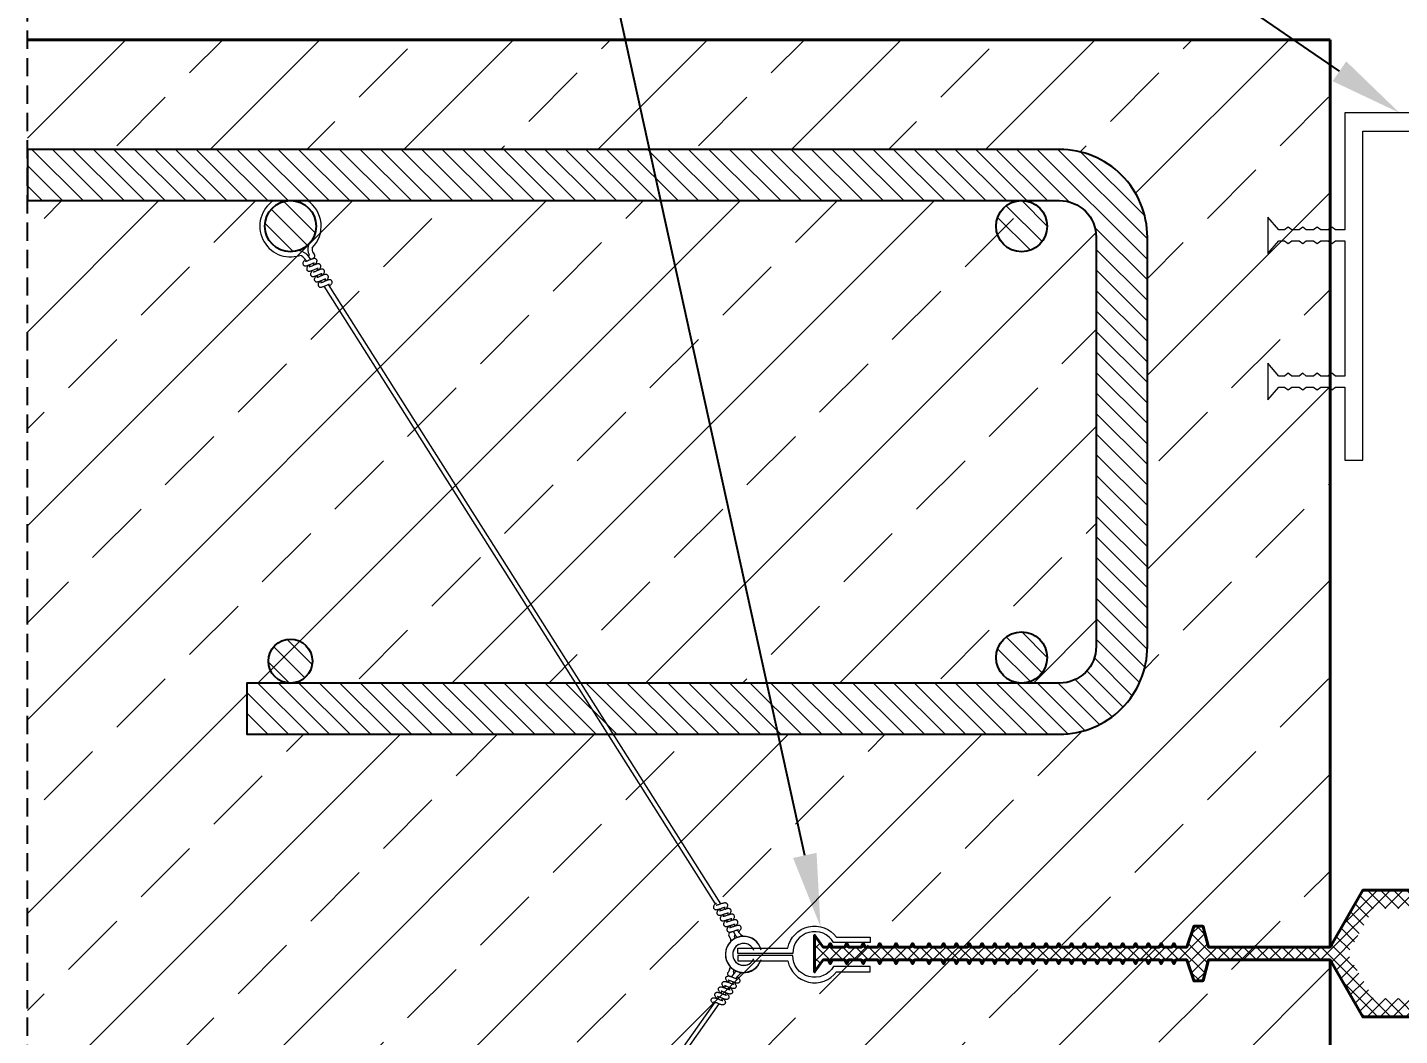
# Model space of a CAD drawing. Header units: millimetres. Extents: x 647 to 146539, y -131215 to 59.
# Drawn here: x 109889 to 110264.3, y -11860.2 to -11584.4 of the extents above; entities that cross this region are included whole.
import ezdxf
from ezdxf import colors
from ezdxf.entities.mleader import LeaderData, LeaderLine
from ezdxf.math import Vec2, Vec3

# ---------------------------------------------------------------- set-up
doc = ezdxf.new("R2010")
doc.units = ezdxf.units.MM
doc.linetypes.add('DASHED', pattern=[0.75, 0.5, -0.25])
for name, color, linetype, lineweight in [('G-Cienka', 4, 'Continuous', 9), ('G-Elementy konstrukcyjne', 1, 'Continuous', 40), ('G-Kreskowanie', 9, 'Continuous', 5), ('G-Obrys', 3, 'Continuous', 20), ('G-Przerywana', 8, 'DASHED', 15)]:
    doc.layers.add(name, color=color, linetype=linetype, lineweight=lineweight)
doc.layers.add('G-Prety', color=1, linetype='Continuous')
doc.styles.add('Arial-GG', font='arial.ttf')
pattern_1 = [(135, (106872.7605, -12519.3586), (-2.80633, -2.80633), [])]

msp = doc.modelspace()

# ---------------------------------------------------------------- hatches: boundary and pattern name
at = {"layer": 'G-Kreskowanie'}
h = msp.add_hatch(dxfattribs=at)
h.set_pattern_fill('ANSI33', color=256, scale=150)
h.set_pattern_definition([(45, (-1498073.902, 725435.995), (-26.5165043, 26.5165043), []), (45, (-1498047.386, 725435.995), (-26.5165043, 26.5165043), [18.75, -9.375])])
h.paths.add_polyline_path([(109889, -12037.76), (109889, -12087.76), (110245.35, -12087.76), (110245.35, -11587.76), (109889, -11587.76), (109889, -11617.76), (109889, -11631.76), (110171.35, -11631.76, -0.414214), (110181.35, -11641.76), (110181.35, -11753.76, -0.414214), (110171.35, -11763.76), (109949, -11763.76), (109949, -11777.76), (110171.35, -11777.76, 0.414214), (110195.35, -11753.76), (110195.35, -11641.76, 0.414214), (110171.35, -11617.76), (109889, -11617.76), (109889, -11631.76), (109889, -12023.76), (109889, -12037.76), (110171.35, -12037.76, 0.414214), (110195.35, -12013.76), (110195.35, -11919.76, 0.414214), (110171.35, -11895.76), (109949, -11895.76), (109949, -11909.76), (110171.35, -11909.76, -0.414214), (110181.35, -11919.76), (110181.35, -12013.76, -0.414214), (110171.35, -12023.76), (109889, -12023.76)])
h = msp.add_hatch(dxfattribs=at)
h.set_pattern_fill('ANSI31', color=256, scale=1.25, angle=90)
h.set_pattern_definition([(135, (106610.3, -11054.3732), (-2.80633, -2.80633), [])])
h.paths.add_polyline_path([(109889, -11617.76), (109889, -11631.76), (110171.35, -11631.76, -0.414214), (110181.35, -11641.76), (110181.35, -11753.76, -0.414214), (110171.35, -11763.76), (109949, -11763.76), (109949, -11777.76), (110171.35, -11777.76, 0.414214), (110195.35, -11753.76), (110195.35, -11641.76, 0.414214), (110171.35, -11617.76)])
h = msp.add_hatch(dxfattribs=at)
h.set_pattern_fill('ANSI31', color=256, scale=1.25, angle=90)
h.set_pattern_definition(pattern_1)
h.paths.add_polyline_path([(109953.95, -11638.76, -1), (109967.95, -11638.76, -1)], flags=17)
h = msp.add_hatch(dxfattribs=at)
h.set_pattern_fill('ANSI31', color=256, scale=1.25, angle=90)
h.set_pattern_definition(pattern_1)
h.paths.add_polyline_path([(110167.95, -11638.76, 1), (110153.95, -11638.76, 1)], flags=17)
h = msp.add_hatch(dxfattribs=at)
h.set_pattern_fill('ANSI31', color=256, scale=1.25, angle=90)
h.set_pattern_definition([(135, (106872.7605, -12638.3586), (-2.80633, -2.80633), [])])
h.paths.add_polyline_path([(109966.95, -11757.76, 1), (109954.95, -11757.76, 1)], flags=17)
h = msp.add_hatch(dxfattribs=at)
h.set_pattern_fill('ANSI31', color=256, scale=1.25, angle=90)
h.set_pattern_definition([(135, (106872.7605, -12637.3586), (-2.80633, -2.80633), [])])
h.paths.add_polyline_path([(110167.95, -11756.76, 1), (110153.95, -11756.76, 1)], flags=17)
h = msp.add_hatch(dxfattribs=at)
h.set_pattern_fill('NET', color=256, scale=20, angle=45)
h.set_pattern_definition([(45, (-1488589.2765, 726645.1804), (-1.767766953, 1.767766953), []), (135, (-1488589.2765, 726645.1804), (-1.767766953, -1.767766953), [])])
h.paths.add_polyline_path([(110104.34, -11842.76), (110104.34, -11837.76), (110104.34, -11832.76), (110106.64, -11836.01), (110108.12, -11836.01), (110108.62, -11835.01), (110109.12, -11836.01), (110112.62, -11836.01), (110113.12, -11835.01), (110113.62, -11836.01), (110117.13, -11836.01), (110117.63, -11835.01), (110118.13, -11836.01), (110121.63, -11836.01), (110122.13, -11835.01), (110122.63, -11836.01), (110126.13, -11836.01), (110126.63, -11835.01), (110127.13, -11836.01), (110130.63, -11836.01), (110131.13, -11835.01), (110131.63, -11836.01), (110135.13, -11836.01), (110135.63, -11835.01), (110136.13, -11836.01), (110139.13, -11836.01), (110139.63, -11835.01), (110140.13, -11836.01), (110142.63, -11836.01), (110143.13, -11835.01), (110143.63, -11836.01), (110146.13, -11836.01), (110146.63, -11835.01), (110147.13, -11836.01), (110149.63, -11836.01), (110150.13, -11835.01), (110150.63, -11836.01), (110153.13, -11836.01), (110153.63, -11835.01), (110154.13, -11836.01), (110156.63, -11836.01), (110157.13, -11835.01), (110157.63, -11836.01), (110160.13, -11836.01), (110160.63, -11835.01), (110161.13, -11836.01), (110163.63, -11836.01), (110164.13, -11835.01), (110164.63, -11836.01), (110167.13, -11836.01), (110167.63, -11835.01), (110168.13, -11836.01), (110170.63, -11836.01), (110171.13, -11835.01), (110171.63, -11836.01), (110174.13, -11836.01), (110174.63, -11835.01), (110175.13, -11836.01), (110177.63, -11836.01), (110178.13, -11835.01), (110178.63, -11836.01), (110181.13, -11836.01), (110181.63, -11835.01), (110182.13, -11836.01), (110184.63, -11836.01), (110185.13, -11835.01), (110185.63, -11836.01), (110188.13, -11836.01), (110188.63, -11835.01), (110189.13, -11836.01), (110191.63, -11836.01), (110192.13, -11835.01), (110192.63, -11836.01), (110195.13, -11836.01), (110195.63, -11835.01), (110196.13, -11836.01), (110198.63, -11836.01), (110199.13, -11835.01), (110199.63, -11836.01), (110202.13, -11836.01), (110202.63, -11835.01), (110203.13, -11836.01), (110206.15, -11836.01), (110208.05, -11830.39, -0.304272), (110208.24, -11830.26), (110210.43, -11830.26, -0.34303), (110210.62, -11830.41), (110212.09, -11836.01), (110245.35, -11836.01), (110254.34, -11820.44), (110274.34, -11820.44), (110283.33, -11836.01), (110316.59, -11836.01), (110318.05, -11830.41, -0.34303), (110318.25, -11830.26), (110320.44, -11830.26, -0.304272), (110320.62, -11830.39), (110322.53, -11836.01), (110325.55, -11836.01), (110326.05, -11835.01), (110326.55, -11836.01), (110329.05, -11836.01), (110329.55, -11835.01), (110330.05, -11836.01), (110332.55, -11836.01), (110333.05, -11835.01), (110333.55, -11836.01), (110336.05, -11836.01), (110336.55, -11835.01), (110337.05, -11836.01), (110339.55, -11836.01), (110340.05, -11835.01), (110340.55, -11836.01), (110343.05, -11836.01), (110343.55, -11835.01), (110344.05, -11836.01), (110346.55, -11836.01), (110347.05, -11835.01), (110347.55, -11836.01), (110350.05, -11836.01), (110350.55, -11835.01), (110351.05, -11836.01), (110353.55, -11836.01), (110354.05, -11835.01), (110354.55, -11836.01), (110357.05, -11836.01), (110357.55, -11835.01), (110358.05, -11836.01), (110360.55, -11836.01), (110361.05, -11835.01), (110361.55, -11836.01), (110364.05, -11836.01), (110364.55, -11835.01), (110365.05, -11836.01), (110367.55, -11836.01), (110368.05, -11835.01), (110368.55, -11836.01), (110371.05, -11836.01), (110371.55, -11835.01), (110372.05, -11836.01), (110374.55, -11836.01), (110375.05, -11835.01), (110375.55, -11836.01), (110378.05, -11836.01), (110378.55, -11835.01), (110379.05, -11836.01), (110381.55, -11836.01), (110382.05, -11835.01), (110382.55, -11836.01), (110385.05, -11836.01), (110385.55, -11835.01), (110386.05, -11836.01), (110388.55, -11836.01), (110389.05, -11835.01), (110389.55, -11836.01), (110392.55, -11836.01), (110393.05, -11835.01), (110393.55, -11836.01), (110397.05, -11836.01), (110397.55, -11835.01), (110398.05, -11836.01), (110401.55, -11836.01), (110402.05, -11835.01), (110402.55, -11836.01), (110406.05, -11836.01), (110406.55, -11835.01), (110407.05, -11836.01), (110410.55, -11836.01), (110411.05, -11835.01), (110411.55, -11836.01), (110415.05, -11836.01), (110415.55, -11835.01), (110416.05, -11836.01), (110419.55, -11836.01), (110420.05, -11835.01), (110420.55, -11836.01), (110422.05, -11836.01), (110424.34, -11832.76), (110424.34, -11837.76), (110424.34, -11842.76), (110422.05, -11839.51), (110420.55, -11839.51), (110420.05, -11840.52), (110419.55, -11839.51), (110416.05, -11839.51), (110415.55, -11840.52), (110415.05, -11839.51), (110411.55, -11839.51), (110411.05, -11840.52), (110410.55, -11839.51), (110407.05, -11839.51), (110406.55, -11840.52), (110406.05, -11839.51), (110402.55, -11839.51), (110402.05, -11840.52), (110401.55, -11839.51), (110398.05, -11839.51), (110397.55, -11840.52), (110397.05, -11839.51), (110393.55, -11839.51), (110393.05, -11840.52), (110392.55, -11839.51), (110389.55, -11839.51), (110389.05, -11840.52), (110388.55, -11839.51), (110386.05, -11839.51), (110385.55, -11840.52), (110385.05, -11839.51), (110382.55, -11839.51), (110382.05, -11840.52), (110381.55, -11839.51), (110379.05, -11839.51), (110378.55, -11840.52), (110378.05, -11839.51), (110375.55, -11839.51), (110375.05, -11840.52), (110374.55, -11839.51), (110372.05, -11839.51), (110371.55, -11840.52), (110371.05, -11839.51), (110368.55, -11839.51), (110368.05, -11840.52), (110367.55, -11839.51), (110365.05, -11839.51), (110364.55, -11840.52), (110364.05, -11839.51), (110361.55, -11839.51), (110361.05, -11840.52), (110360.55, -11839.51), (110358.05, -11839.51), (110357.55, -11840.52), (110357.05, -11839.51), (110354.55, -11839.51), (110354.05, -11840.52), (110353.55, -11839.51), (110351.05, -11839.51), (110350.55, -11840.52), (110350.05, -11839.51), (110347.55, -11839.51), (110347.05, -11840.52), (110346.55, -11839.51), (110344.05, -11839.51), (110343.55, -11840.52), (110343.05, -11839.51), (110340.55, -11839.51), (110340.05, -11840.52), (110339.55, -11839.51), (110337.05, -11839.51), (110336.55, -11840.52), (110336.05, -11839.51), (110333.55, -11839.51), (110333.05, -11840.52), (110332.55, -11839.51), (110330.05, -11839.51), (110329.55, -11840.52), (110329.05, -11839.51), (110326.55, -11839.51), (110326.05, -11840.52), (110325.55, -11839.51), (110322.53, -11839.51), (110320.62, -11845.14, -0.304272), (110320.44, -11845.26), (110318.25, -11845.26, -0.34303), (110318.05, -11845.11), (110316.59, -11839.51), (110283.33, -11839.51), (110274.34, -11855.08), (110254.34, -11855.08), (110245.35, -11839.51), (110212.09, -11839.51), (110210.62, -11845.11, -0.34303), (110210.43, -11845.26), (110208.24, -11845.26, -0.304272), (110208.05, -11845.14), (110206.15, -11839.51), (110203.13, -11839.51), (110202.63, -11840.52), (110202.13, -11839.51), (110199.63, -11839.51), (110199.13, -11840.52), (110198.63, -11839.51), (110196.13, -11839.51), (110195.63, -11840.52), (110195.13, -11839.51), (110192.63, -11839.51), (110192.13, -11840.52), (110191.63, -11839.51), (110189.13, -11839.51), (110188.63, -11840.52), (110188.13, -11839.51), (110185.63, -11839.51), (110185.13, -11840.52), (110184.63, -11839.51), (110182.13, -11839.51), (110181.63, -11840.52), (110181.13, -11839.51), (110178.63, -11839.51), (110178.13, -11840.52), (110177.63, -11839.51), (110175.13, -11839.51), (110174.63, -11840.52), (110174.13, -11839.51), (110171.63, -11839.51), (110171.13, -11840.52), (110170.63, -11839.51), (110168.13, -11839.51), (110167.63, -11840.52), (110167.13, -11839.51), (110164.63, -11839.51), (110164.13, -11840.52), (110163.63, -11839.51), (110161.13, -11839.51), (110160.63, -11840.52), (110160.13, -11839.51), (110157.63, -11839.51), (110157.13, -11840.52), (110156.63, -11839.51), (110154.13, -11839.51), (110153.63, -11840.52), (110153.13, -11839.51), (110150.63, -11839.51), (110150.13, -11840.52), (110149.63, -11839.51), (110147.13, -11839.51), (110146.63, -11840.52), (110146.13, -11839.51), (110143.63, -11839.51), (110143.13, -11840.52), (110142.63, -11839.51), (110140.13, -11839.51), (110139.63, -11840.52), (110139.13, -11839.51), (110136.13, -11839.51), (110135.63, -11840.52), (110135.13, -11839.51), (110131.63, -11839.51), (110131.13, -11840.52), (110130.63, -11839.51), (110127.13, -11839.51), (110126.63, -11840.52), (110126.13, -11839.51), (110122.63, -11839.51), (110122.13, -11840.52), (110121.63, -11839.51), (110118.13, -11839.51), (110117.63, -11840.52), (110117.13, -11839.51), (110113.62, -11839.51), (110113.12, -11840.52), (110112.62, -11839.51), (110109.12, -11839.51), (110108.62, -11840.52), (110108.12, -11839.51), (110106.64, -11839.51)])
h.paths.add_polyline_path([(110250.12, -11837.76), (110257.23, -11850.08), (110271.46, -11850.08), (110278.57, -11837.76), (110271.46, -11825.44), (110257.23, -11825.44), (110250.12, -11837.76)], flags=16)

# ---------------------------------------------------------------- linework, layer by layer
at = {"layer": 'G-Cienka'}
for p, q in [((109967.15, -11646.08), (109967.53, -11646.62)), ((109965.37, -11648.36), (109964.89, -11647.7)), ((109965.94, -11646.93), (109965.86, -11646.99)), ((109966.5, -11647.89), (109965.87, -11647)), ((109966.41, -11649.82), (109966.07, -11649.34)), ((109967.39, -11647.45), (109967.08, -11647.67)), ((109967.54, -11649.34), (109967.19, -11648.87)), ((109968.57, -11650.8), (109968.23, -11650.32)), ((109968.49, -11652.73), (109968.15, -11652.25)), ((109969.53, -11654.18), (109969.18, -11653.7)), ((109969.61, -11652.26), (109969.27, -11651.78)), ((109970.65, -11653.71), (109970.31, -11653.23)), ((110077.26, -11824.13), (109970.18, -11655.18)), ((110078.71, -11824.19), (109971.35, -11654.69)), ((110078.35, -11825.54), (110078.65, -11826.04)), ((110079.51, -11825.16), (110079.81, -11825.66)), ((110080.43, -11826.69), (110080.73, -11827.19)), ((110079.27, -11827.07), (110079.57, -11827.58)), ((110080.19, -11828.61), (110080.49, -11829.11)), ((110081.11, -11830.14), (110081.41, -11830.64)), ((110081.35, -11828.22), (110081.65, -11828.73)), ((110082.27, -11829.76), (110082.57, -11830.26)), ((110081.23, -11833.42), (110080.89, -11832.86)), ((110081.1, -11832.04), (110081.43, -11831.84)), ((110082.03, -11831.67), (110082.58, -11832.61)), ((110082.5, -11832.67), (110082.59, -11832.62)), ((110083.19, -11831.29), (110083.61, -11832)), ((110081, -11842.37), (110080.64, -11842.92)), ((110080.71, -11845.64), (110081.04, -11845.16)), ((110080.8, -11843.74), (110081.12, -11843.96)), ((110081.71, -11844.16), (110082.31, -11843.25)), ((110081.85, -11846.08), (110082.18, -11845.59)), ((110082.24, -11843.18), (110082.32, -11843.24)), ((110082.85, -11844.6), (110083.31, -11843.91)), ((110078.72, -11848.62), (110079.05, -11848.13)), ((110079.72, -11847.13), (110080.05, -11846.64)), ((110079.87, -11849.06), (110080.19, -11848.57)), ((110080.86, -11847.57), (110081.19, -11847.08)), ((110077.02, -11851.09), (109970.98, -12000.83)), ((110078.16, -11851.52), (109972.13, -12001.38)), ((110077.73, -11850.1), (110078.06, -11849.61)), ((110078.87, -11850.54), (110079.2, -11850.05))]:
    msp.add_line(p, q, dxfattribs=at)
for points in [[(110083.34, -11836.26), (110096.99, -11836.26, -0.646887), (110110.34, -11833.26), (110119.54, -11833.26), (110119.54, -11834.76), (110109.54, -11834.76, 0.767327), (110098.34, -11837.76), (110083.34, -11837.76)], [(110083.34, -11839.76), (110096.99, -11839.76, 0.646887), (110110.34, -11842.76), (110119.54, -11842.76), (110119.54, -11841.26), (110109.54, -11841.26, -0.767327), (110098.34, -11838.26), (110083.34, -11838.26)]]:
    msp.add_lwpolyline(points, format="xyb", close=True, dxfattribs=at)
for points in [[(110082.18, -11845.59), (110081.85, -11846.08)], [(110079.72, -11847.13), (110080.05, -11846.64)]]:
    msp.add_lwpolyline(points, dxfattribs=at)
at = {"layer": 'G-Cienka', "ltscale": 2}
for start, end in [(123.5573, 287.7651), (315.382, 56.4427)]:
    msp.add_arc((109960.95, -11638.76), 8.4, start, end, dxfattribs=at)
at = {"layer": 'G-Cienka'}
for centre, radius, start, end in [((109962.95, -11649.08), 3.58, 35.538, 81.2717), ((109962.95, -11649.08), 2.38, 35.538, 75.7054), ((109968.73, -11645.11), 3.05, 159.8288, 207.986), ((109965.77, -11646.69), 0.3, 305.538, 27.986), ((109968.73, -11645.11), 1.85, 166.6461, 211.5674), ((109967.04, -11646.96), 0.596, 305.538, 35.538), ((110084.91, -11838), 5, 33.1948, 188.4675), ((110084.91, -11838.08), 5, 14.5902, 176.0639), ((110081.41, -11832.55), 0.596, 120.9415, 210.9415), ((110077.47, -11834.83), 4.02, 5.5304, 20.5794), ((110082.66, -11832.93), 0.3, 120.9415, 203.3895), ((110079.58, -11834.26), 3.05, 11.3997, 23.3895), ((110088.24, -11828.41), 7.05, 216.588, 224.7149), ((110088.66, -11827.69), 6.63, 220.4341, 234.3548), ((110084.91, -11837.9), 5, 181.0907, 342.5643), ((110084.92, -11837.99), 5, 168.6871, 323.9598), ((110084.92, -11838), 3, 55.6958, 196.0004), ((110084.92, -11837.98), 3, 161.1542, 301.4587), ((110084.93, -11838), 3.01, 21.3549, 169.4332), ((110077.31, -11840.77), 4.02, 336.5752, 351.6242), ((110084.92, -11837.98), 3.01, 187.7213, 335.7997), ((110081.13, -11843.25), 0.596, 146.213, 236.213), ((110082.4, -11842.93), 0.3, 153.765, 236.213), ((110079.39, -11841.45), 3.05, 333.765, 345.7549), ((110087.75, -11847.72), 7.05, 132.4397, 140.5666), ((110088.14, -11848.46), 6.63, 122.7997, 136.7205)]:
    msp.add_arc(centre, radius, start, end, dxfattribs=at)
for points, knots in [([(109965.01, -11647.86), (109964.92, -11647.95), (109964.78, -11648.12), (109964.57, -11648.38), (109964.41, -11648.64), (109964.34, -11648.87), (109964.35, -11649.11), (109964.42, -11649.31), (109964.57, -11649.49), (109964.76, -11649.6), (109964.97, -11649.64), (109965.22, -11649.63), (109965.49, -11649.56), (109965.78, -11649.46), (109966.12, -11649.32), (109966.51, -11649.15), (109966.91, -11648.98), (109967.2, -11648.86), (109967.37, -11648.8), (109967.45, -11648.78), (109967.49, -11648.77), (109967.51, -11648.77), (109967.51, -11648.77), (109967.51, -11648.77)], [0, 0, 0, 0, 0.333479, 0.729338, 0.961746, 1.273881, 1.435197, 1.673428, 1.895321, 2.109532, 2.315092, 2.523999, 2.853801, 3.164162, 3.445765, 3.963245, 4.415291, 4.767483, 4.885682, 4.962568, 5.004855, 5.01975, 5.020297, 5.020297, 5.020297, 5.020297]), ([(109967.61, -11649.31), (109967.63, -11649.29), (109967.73, -11649.18), (109967.93, -11648.94), (109968.13, -11648.64), (109968.21, -11648.37), (109968.22, -11648.15), (109968.15, -11647.94), (109968.01, -11647.76), (109967.83, -11647.64), (109967.62, -11647.59), (109967.39, -11647.59), (109967.13, -11647.65), (109966.85, -11647.75), (109966.5, -11647.89), (109966.19, -11648.02), (109965.84, -11648.17), (109965.55, -11648.29), (109965.29, -11648.4), (109965.14, -11648.45), (109965.08, -11648.46), (109965.05, -11648.47), (109965.04, -11648.47), (109965.04, -11648.47)], [0, 0, 0, 0, 0.083441, 0.487082, 0.89834, 1.158881, 1.3212, 1.565464, 1.78944, 2.004253, 2.209449, 2.413298, 2.709151, 3.005378, 3.300305, 3.83027, 4.023716, 4.446296, 4.766354, 4.864085, 4.919882, 4.944398, 4.948001, 4.948001, 4.948001, 4.948001]), ([(109965.99, -11649.37), (109965.96, -11649.4), (109965.86, -11649.53), (109965.65, -11649.78), (109965.45, -11650.08), (109965.38, -11650.34), (109965.39, -11650.55), (109965.45, -11650.75), (109965.6, -11650.93), (109965.78, -11651.05), (109965.99, -11651.1), (109966.23, -11651.09), (109966.5, -11651.02), (109966.78, -11650.93), (109967.13, -11650.79), (109967.52, -11650.62), (109967.93, -11650.44), (109968.22, -11650.32), (109968.4, -11650.26), (109968.48, -11650.24), (109968.52, -11650.23), (109968.55, -11650.22), (109968.55, -11650.22), (109968.55, -11650.22)], [0, 0, 0, 0, 0.122735, 0.524819, 0.943427, 1.189412, 1.337039, 1.576824, 1.799424, 2.014208, 2.220439, 2.42738, 2.737017, 3.039771, 3.329328, 3.853685, 4.310999, 4.670327, 4.793109, 4.874891, 4.921533, 4.939604, 4.94091, 4.94091, 4.94091, 4.94091]), ([(109968.65, -11650.77), (109968.67, -11650.75), (109968.77, -11650.63), (109968.97, -11650.39), (109969.17, -11650.1), (109969.25, -11649.83), (109969.26, -11649.6), (109969.19, -11649.4), (109969.05, -11649.21), (109968.87, -11649.1), (109968.66, -11649.04), (109968.43, -11649.05), (109968.17, -11649.11), (109967.89, -11649.2), (109967.54, -11649.34), (109967.23, -11649.48), (109966.88, -11649.63), (109966.59, -11649.75), (109966.33, -11649.85), (109966.18, -11649.9), (109966.12, -11649.92), (109966.09, -11649.92), (109966.08, -11649.92), (109966.08, -11649.92)], [0, 0, 0, 0, 0.083442, 0.487083, 0.898341, 1.158882, 1.321201, 1.565464, 1.789441, 2.004254, 2.209449, 2.413298, 2.709152, 3.005378, 3.300306, 3.83027, 4.023716, 4.446296, 4.766354, 4.864085, 4.919882, 4.944398, 4.948001, 4.948001, 4.948001, 4.948001]), ([(109969.69, -11652.22), (109969.71, -11652.2), (109969.81, -11652.09), (109970, -11651.85), (109970.21, -11651.55), (109970.29, -11651.28), (109970.29, -11651.06), (109970.23, -11650.85), (109970.09, -11650.67), (109969.91, -11650.55), (109969.7, -11650.5), (109969.46, -11650.5), (109969.2, -11650.56), (109968.93, -11650.66), (109968.58, -11650.8), (109968.27, -11650.93), (109967.92, -11651.08), (109967.63, -11651.2), (109967.37, -11651.31), (109967.22, -11651.36), (109967.16, -11651.37), (109967.13, -11651.38), (109967.12, -11651.38), (109967.12, -11651.38)], [0, 0, 0, 0, 0.083358, 0.487003, 0.898243, 1.158814, 1.321169, 1.565439, 1.789416, 2.00423, 2.209427, 2.413273, 2.709102, 3.005316, 3.300256, 3.830231, 4.023716, 4.446297, 4.766355, 4.864086, 4.919882, 4.944398, 4.948001, 4.948001, 4.948001, 4.948001]), ([(109967.03, -11650.82), (109967.01, -11650.85), (109966.9, -11650.97), (109966.7, -11651.22), (109966.5, -11651.52), (109966.42, -11651.78), (109966.43, -11652), (109966.49, -11652.2), (109966.63, -11652.38), (109966.82, -11652.5), (109967.02, -11652.55), (109967.26, -11652.55), (109967.53, -11652.48), (109967.81, -11652.39), (109968.16, -11652.25), (109968.55, -11652.08), (109968.96, -11651.9), (109969.25, -11651.78), (109969.43, -11651.72), (109969.51, -11651.69), (109969.56, -11651.68), (109969.58, -11651.68), (109969.59, -11651.68), (109969.59, -11651.68)], [0, 0, 0, 0, 0.106212, 0.509117, 0.92336, 1.175911, 1.329525, 1.570459, 1.793311, 2.008306, 2.214792, 2.421121, 2.723981, 3.023666, 3.316416, 3.843421, 4.302527, 4.664234, 4.788551, 4.871989, 4.920128, 4.939309, 4.94095, 4.94095, 4.94095, 4.94095]), ([(109968.07, -11652.28), (109968.05, -11652.31), (109968.03, -11652.33), (109967.91, -11652.47), (109967.82, -11652.57), (109967.66, -11652.79), (109967.59, -11652.9), (109967.5, -11653.1), (109967.48, -11653.18), (109967.46, -11653.32), (109967.46, -11653.37), (109967.48, -11653.5), (109967.5, -11653.58), (109967.58, -11653.72), (109967.63, -11653.78), (109967.74, -11653.88), (109967.8, -11653.92), (109967.93, -11653.97), (109968, -11653.99), (109968.14, -11654), (109968.21, -11654), (109968.37, -11653.98), (109968.47, -11653.96), (109968.66, -11653.91), (109968.75, -11653.87), (109968.94, -11653.81), (109969.03, -11653.77), (109969.28, -11653.67), (109969.44, -11653.6), (109969.75, -11653.46), (109969.9, -11653.4), (109970.15, -11653.29), (109970.27, -11653.25), (109970.41, -11653.2), (109970.45, -11653.18), (109970.51, -11653.16), (109970.54, -11653.15), (109970.58, -11653.14), (109970.6, -11653.14), (109970.62, -11653.13), (109970.63, -11653.13), (109970.63, -11653.13), (109970.63, -11653.13), (109970.63, -11653.13)], [4.98345, 4.98345, 4.98345, 4.98345, 5.002893, 5.002893, 5.084761, 5.084761, 5.183441, 5.183441, 5.239204, 5.239204, 5.269541, 5.269541, 5.314627, 5.314627, 5.355668, 5.355668, 5.396196, 5.396196, 5.438035, 5.438035, 5.485061, 5.485061, 5.55767, 5.55767, 5.621992, 5.621992, 5.677485, 5.677485, 5.767755, 5.767755, 5.845802, 5.845802, 5.915781, 5.915781, 5.94576, 5.94576, 5.971226, 5.971226, 5.99253, 5.99253, 6.009626, 6.009626, 6.015983, 6.015983, 6.015983, 6.015983]), ([(109970.73, -11653.68), (109970.75, -11653.65), (109970.85, -11653.54), (109971.05, -11653.3), (109971.25, -11653), (109971.33, -11652.73), (109971.33, -11652.51), (109971.27, -11652.31), (109971.13, -11652.12), (109970.94, -11652.01), (109970.74, -11651.95), (109970.5, -11651.96), (109970.24, -11652.02), (109969.96, -11652.11), (109969.61, -11652.25), (109969.3, -11652.39), (109968.95, -11652.54), (109968.67, -11652.66), (109968.41, -11652.76), (109968.26, -11652.81), (109968.2, -11652.83), (109968.17, -11652.83), (109968.16, -11652.83), (109968.16, -11652.83)], [0, 0, 0, 0, 0.089365, 0.492687, 0.905224, 1.163639, 1.323496, 1.567303, 1.791198, 2.005941, 2.211055, 2.415058, 2.712727, 3.009873, 3.303862, 3.833066, 4.023714, 4.446215, 4.766299, 4.864048, 4.91986, 4.94439, 4.947998, 4.947998, 4.947998, 4.947998]), ([(109969.11, -11653.74), (109969.09, -11653.76), (109968.98, -11653.88), (109968.78, -11654.13), (109968.58, -11654.43), (109968.5, -11654.69), (109968.5, -11654.91), (109968.57, -11655.11), (109968.71, -11655.29), (109968.9, -11655.41), (109969.1, -11655.46), (109969.34, -11655.46), (109969.61, -11655.39), (109969.89, -11655.3), (109970.23, -11655.16), (109970.63, -11654.99), (109971.04, -11654.81), (109971.33, -11654.69), (109971.51, -11654.63), (109971.59, -11654.6), (109971.64, -11654.59), (109971.66, -11654.59), (109971.67, -11654.59), (109971.67, -11654.59)], [0, 0, 0, 0, 0.105716, 0.508645, 0.922767, 1.175512, 1.329315, 1.570284, 1.793142, 2.008144, 2.214637, 2.42095, 2.723629, 3.023228, 3.316068, 3.843146, 4.3023, 4.66407, 4.788428, 4.87191, 4.920089, 4.939301, 4.940951, 4.940951, 4.940951, 4.940951]), ([(109971.72, -11655.16), (109971.76, -11655.11), (109971.85, -11655.03), (109972.11, -11654.74), (109972.3, -11654.45), (109972.37, -11654.18), (109972.37, -11653.97), (109972.31, -11653.76), (109972.17, -11653.58), (109971.98, -11653.46), (109971.78, -11653.41), (109971.54, -11653.41), (109971.28, -11653.47), (109971, -11653.57), (109970.65, -11653.71), (109970.34, -11653.84), (109969.99, -11653.99), (109969.71, -11654.11), (109969.45, -11654.22), (109969.3, -11654.27), (109969.24, -11654.28), (109969.21, -11654.29), (109969.2, -11654.29), (109969.2, -11654.29)], [0, 0, 0, 0, 0.120191, 0.582962, 0.963852, 1.214839, 1.374696, 1.618503, 1.842398, 2.057141, 2.262255, 2.466259, 2.763927, 3.061073, 3.355062, 3.884266, 4.074914, 4.497415, 4.817499, 4.915248, 4.97106, 4.99559, 4.999198, 4.999198, 4.999198, 4.999198]), ([(110077.43, -11823.99), (110077.39, -11824.03), (110077.23, -11824.14), (110076.99, -11824.39), (110076.76, -11824.67), (110076.68, -11824.93), (110076.65, -11825.15), (110076.7, -11825.36), (110076.83, -11825.55), (110077, -11825.68), (110077.2, -11825.75), (110077.44, -11825.76), (110077.7, -11825.72), (110077.99, -11825.65), (110078.35, -11825.54), (110078.67, -11825.43), (110079.03, -11825.31), (110079.32, -11825.21), (110079.59, -11825.13), (110079.75, -11825.09), (110079.8, -11825.08), (110079.83, -11825.08), (110079.84, -11825.08), (110079.84, -11825.08)], [0, 0, 0, 0, 0.149234, 0.612005, 0.992895, 1.243882, 1.403739, 1.647546, 1.871441, 2.086184, 2.291298, 2.495301, 2.79297, 3.090116, 3.384105, 3.913309, 4.103957, 4.526458, 4.846542, 4.94429, 5.000103, 5.024632, 5.028241, 5.028241, 5.028241, 5.028241]), ([(110079.89, -11825.64), (110079.92, -11825.61), (110080.03, -11825.5), (110080.25, -11825.27), (110080.47, -11824.99), (110080.57, -11824.73), (110080.59, -11824.51), (110080.54, -11824.31), (110080.41, -11824.12), (110080.24, -11823.99), (110080.03, -11823.92), (110079.79, -11823.9), (110079.53, -11823.94), (110079.24, -11824.02), (110078.88, -11824.13), (110078.48, -11824.27), (110078.05, -11824.41), (110077.75, -11824.5), (110077.57, -11824.55), (110077.48, -11824.57), (110077.43, -11824.58), (110077.41, -11824.58), (110077.41, -11824.58), (110077.4, -11824.58)], [0, 0, 0, 0, 0.105716, 0.508645, 0.922767, 1.175512, 1.329315, 1.570284, 1.793142, 2.008144, 2.214637, 2.42095, 2.723629, 3.023228, 3.316068, 3.843146, 4.3023, 4.66407, 4.788428, 4.87191, 4.920089, 4.939301, 4.940951, 4.940951, 4.940951, 4.940951]), ([(110078.27, -11825.56), (110078.25, -11825.59), (110078.14, -11825.69), (110077.92, -11825.92), (110077.7, -11826.2), (110077.59, -11826.46), (110077.57, -11826.68), (110077.62, -11826.89), (110077.75, -11827.08), (110077.92, -11827.21), (110078.12, -11827.28), (110078.36, -11827.3), (110078.62, -11827.26), (110078.91, -11827.18), (110079.27, -11827.07), (110079.59, -11826.96), (110079.95, -11826.84), (110080.24, -11826.74), (110080.51, -11826.66), (110080.67, -11826.63), (110080.72, -11826.62), (110080.75, -11826.61), (110080.76, -11826.61), (110080.76, -11826.61)], [0, 0, 0, 0, 0.089365, 0.492687, 0.905224, 1.163639, 1.323496, 1.567303, 1.791198, 2.005941, 2.211055, 2.415058, 2.712727, 3.009873, 3.303862, 3.833066, 4.023714, 4.446215, 4.766299, 4.864048, 4.91986, 4.94439, 4.947998, 4.947998, 4.947998, 4.947998]), ([(110080.81, -11827.17), (110080.83, -11827.15), (110080.86, -11827.12), (110080.99, -11826.99), (110081.08, -11826.9), (110081.26, -11826.69), (110081.34, -11826.59), (110081.44, -11826.4), (110081.47, -11826.32), (110081.5, -11826.18), (110081.5, -11826.13), (110081.49, -11826), (110081.48, -11825.92), (110081.41, -11825.77), (110081.37, -11825.71), (110081.27, -11825.6), (110081.21, -11825.56), (110081.08, -11825.49), (110081.02, -11825.47), (110080.88, -11825.45), (110080.81, -11825.44), (110080.65, -11825.45), (110080.55, -11825.46), (110080.36, -11825.5), (110080.26, -11825.53), (110080.07, -11825.58), (110079.97, -11825.61), (110079.72, -11825.69), (110079.55, -11825.75), (110079.23, -11825.86), (110079.08, -11825.91), (110078.82, -11825.99), (110078.7, -11826.03), (110078.55, -11826.07), (110078.51, -11826.08), (110078.44, -11826.1), (110078.42, -11826.1), (110078.37, -11826.11), (110078.36, -11826.11), (110078.34, -11826.12), (110078.33, -11826.12), (110078.32, -11826.12), (110078.32, -11826.12), (110078.32, -11826.12)], [4.98345, 4.98345, 4.98345, 4.98345, 5.002893, 5.002893, 5.084761, 5.084761, 5.183441, 5.183441, 5.239204, 5.239204, 5.269541, 5.269541, 5.314627, 5.314627, 5.355668, 5.355668, 5.396196, 5.396196, 5.438035, 5.438035, 5.485061, 5.485061, 5.55767, 5.55767, 5.621992, 5.621992, 5.677485, 5.677485, 5.767755, 5.767755, 5.845802, 5.845802, 5.915781, 5.915781, 5.94576, 5.94576, 5.971226, 5.971226, 5.99253, 5.99253, 6.009626, 6.009626, 6.015983, 6.015983, 6.015983, 6.015983]), ([(110081.73, -11828.7), (110081.75, -11828.68), (110081.87, -11828.57), (110082.09, -11828.34), (110082.31, -11828.06), (110082.41, -11827.8), (110082.43, -11827.58), (110082.38, -11827.37), (110082.25, -11827.18), (110082.07, -11827.05), (110081.87, -11826.98), (110081.63, -11826.97), (110081.37, -11827.01), (110081.08, -11827.09), (110080.72, -11827.2), (110080.32, -11827.33), (110079.89, -11827.48), (110079.59, -11827.57), (110079.41, -11827.62), (110079.32, -11827.64), (110079.27, -11827.65), (110079.25, -11827.65), (110079.24, -11827.65), (110079.24, -11827.65)], [0, 0, 0, 0, 0.106212, 0.509117, 0.92336, 1.175911, 1.329525, 1.570459, 1.793311, 2.008306, 2.214792, 2.421121, 2.723981, 3.023666, 3.316416, 3.843421, 4.302527, 4.664234, 4.788551, 4.871989, 4.920128, 4.939309, 4.94095, 4.94095, 4.94095, 4.94095]), ([(110079.19, -11827.1), (110079.17, -11827.12), (110079.06, -11827.22), (110078.85, -11827.45), (110078.62, -11827.72), (110078.51, -11827.99), (110078.49, -11828.21), (110078.54, -11828.42), (110078.67, -11828.61), (110078.84, -11828.75), (110079.04, -11828.82), (110079.28, -11828.83), (110079.54, -11828.79), (110079.83, -11828.72), (110080.18, -11828.61), (110080.51, -11828.5), (110080.87, -11828.38), (110081.16, -11828.28), (110081.43, -11828.2), (110081.58, -11828.16), (110081.64, -11828.15), (110081.67, -11828.15), (110081.68, -11828.15), (110081.68, -11828.15)], [0, 0, 0, 0, 0.083358, 0.487003, 0.898243, 1.158814, 1.321169, 1.565439, 1.789416, 2.00423, 2.209427, 2.413273, 2.709102, 3.005316, 3.300256, 3.830231, 4.023716, 4.446297, 4.766355, 4.864086, 4.919882, 4.944398, 4.948001, 4.948001, 4.948001, 4.948001]), ([(110080.11, -11828.63), (110080.09, -11828.65), (110079.98, -11828.76), (110079.76, -11828.98), (110079.54, -11829.26), (110079.43, -11829.52), (110079.41, -11829.74), (110079.46, -11829.95), (110079.59, -11830.15), (110079.76, -11830.28), (110079.96, -11830.35), (110080.2, -11830.37), (110080.46, -11830.33), (110080.75, -11830.25), (110081.1, -11830.14), (110081.42, -11830.03), (110081.79, -11829.91), (110082.08, -11829.81), (110082.35, -11829.73), (110082.5, -11829.69), (110082.56, -11829.68), (110082.59, -11829.68), (110082.6, -11829.68), (110082.6, -11829.68)], [0, 0, 0, 0, 0.083442, 0.487083, 0.898341, 1.158882, 1.321201, 1.565464, 1.78944, 2.004254, 2.209449, 2.413298, 2.709152, 3.005378, 3.300306, 3.83027, 4.023716, 4.446296, 4.766354, 4.864085, 4.919882, 4.944398, 4.948001, 4.948001, 4.948001, 4.948001]), ([(110082.65, -11830.24), (110082.68, -11830.21), (110082.79, -11830.09), (110083.02, -11829.86), (110083.24, -11829.58), (110083.33, -11829.32), (110083.34, -11829.11), (110083.3, -11828.9), (110083.16, -11828.71), (110082.99, -11828.58), (110082.79, -11828.52), (110082.54, -11828.5), (110082.27, -11828.55), (110081.98, -11828.62), (110081.63, -11828.73), (110081.23, -11828.87), (110080.8, -11829.01), (110080.5, -11829.11), (110080.32, -11829.16), (110080.24, -11829.17), (110080.19, -11829.18), (110080.17, -11829.18), (110080.16, -11829.18), (110080.16, -11829.18)], [0, 0, 0, 0, 0.122735, 0.524819, 0.943427, 1.189412, 1.337039, 1.576824, 1.799424, 2.014208, 2.220439, 2.42738, 2.737017, 3.039771, 3.329328, 3.853685, 4.310999, 4.670327, 4.793109, 4.874891, 4.921533, 4.939604, 4.94091, 4.94091, 4.94091, 4.94091]), ([(110081.03, -11830.16), (110081.01, -11830.18), (110080.9, -11830.29), (110080.68, -11830.51), (110080.46, -11830.79), (110080.35, -11831.05), (110080.33, -11831.28), (110080.38, -11831.49), (110080.5, -11831.68), (110080.68, -11831.81), (110080.88, -11831.88), (110081.11, -11831.9), (110081.38, -11831.86), (110081.66, -11831.79), (110082.02, -11831.68), (110082.34, -11831.57), (110082.71, -11831.44), (110083, -11831.34), (110083.27, -11831.26), (110083.42, -11831.23), (110083.48, -11831.22), (110083.51, -11831.21), (110083.52, -11831.21), (110083.52, -11831.21)], [0, 0, 0, 0, 0.083441, 0.487082, 0.89834, 1.158881, 1.3212, 1.565464, 1.78944, 2.004253, 2.209449, 2.413298, 2.709151, 3.005378, 3.300305, 3.83027, 4.023716, 4.446296, 4.766354, 4.864085, 4.919882, 4.944398, 4.948001, 4.948001, 4.948001, 4.948001]), ([(110083.51, -11831.83), (110083.6, -11831.74), (110083.76, -11831.58), (110083.98, -11831.34), (110084.16, -11831.09), (110084.25, -11830.86), (110084.26, -11830.62), (110084.21, -11830.42), (110084.07, -11830.23), (110083.89, -11830.11), (110083.69, -11830.05), (110083.44, -11830.04), (110083.16, -11830.09), (110082.86, -11830.17), (110082.51, -11830.28), (110082.12, -11830.41), (110081.7, -11830.55), (110081.4, -11830.65), (110081.23, -11830.69), (110081.15, -11830.71), (110081.11, -11830.72), (110081.09, -11830.72), (110081.08, -11830.72), (110081.08, -11830.72)], [0, 0, 0, 0, 0.333479, 0.729338, 0.961746, 1.273881, 1.435197, 1.673428, 1.895321, 2.109532, 2.315092, 2.523999, 2.853801, 3.164162, 3.445765, 3.963245, 4.415291, 4.767483, 4.885682, 4.962568, 5.004855, 5.01975, 5.020297, 5.020297, 5.020297, 5.020297]), ([(110079.64, -11847.1), (110079.62, -11847.08), (110079.52, -11846.97), (110079.32, -11846.74), (110079.11, -11846.45), (110079.01, -11846.18), (110079, -11845.95), (110079.06, -11845.75), (110079.19, -11845.56), (110079.38, -11845.44), (110079.58, -11845.38), (110079.82, -11845.37), (110080.08, -11845.43), (110080.36, -11845.51), (110080.71, -11845.64), (110081.03, -11845.77), (110081.38, -11845.91), (110081.67, -11846.02), (110081.94, -11846.11), (110082.09, -11846.16), (110082.15, -11846.17), (110082.17, -11846.18), (110082.18, -11846.18), (110082.18, -11846.18)], [0, 0, 0, 0, 0.083442, 0.487083, 0.898341, 1.158882, 1.321201, 1.565464, 1.789441, 2.004254, 2.209449, 2.413298, 2.709152, 3.005378, 3.300306, 3.83027, 4.023716, 4.446296, 4.766354, 4.864085, 4.919882, 4.944398, 4.948001, 4.948001, 4.948001, 4.948001]), ([(110082.26, -11845.62), (110082.29, -11845.65), (110082.4, -11845.78), (110082.61, -11846.02), (110082.82, -11846.31), (110082.89, -11846.57), (110082.9, -11846.79), (110082.84, -11846.99), (110082.7, -11847.17), (110082.52, -11847.29), (110082.31, -11847.35), (110082.07, -11847.35), (110081.8, -11847.29), (110081.51, -11847.2), (110081.16, -11847.07), (110080.77, -11846.92), (110080.35, -11846.75), (110080.06, -11846.64), (110079.88, -11846.59), (110079.8, -11846.56), (110079.75, -11846.55), (110079.73, -11846.55), (110079.72, -11846.55), (110079.72, -11846.55)], [0, 0, 0, 0, 0.122735, 0.524819, 0.943427, 1.189412, 1.337039, 1.576824, 1.799424, 2.014208, 2.220439, 2.42738, 2.737017, 3.039771, 3.329328, 3.853685, 4.310999, 4.670327, 4.793109, 4.874891, 4.921533, 4.939604, 4.94091, 4.94091, 4.94091, 4.94091]), ([(110080.64, -11845.62), (110080.62, -11845.59), (110080.52, -11845.48), (110080.31, -11845.25), (110080.1, -11844.96), (110080.01, -11844.69), (110080, -11844.47), (110080.05, -11844.26), (110080.19, -11844.07), (110080.37, -11843.95), (110080.57, -11843.89), (110080.81, -11843.89), (110081.07, -11843.94), (110081.35, -11844.03), (110081.7, -11844.15), (110082.02, -11844.28), (110082.38, -11844.42), (110082.67, -11844.53), (110082.93, -11844.63), (110083.08, -11844.67), (110083.14, -11844.69), (110083.17, -11844.69), (110083.18, -11844.69), (110083.18, -11844.69)], [0, 0, 0, 0, 0.083441, 0.487082, 0.89834, 1.158881, 1.3212, 1.565464, 1.78944, 2.004253, 2.209449, 2.413298, 2.709151, 3.005378, 3.300305, 3.83027, 4.023716, 4.446296, 4.766354, 4.864085, 4.919882, 4.944398, 4.948001, 4.948001, 4.948001, 4.948001]), ([(110083.2, -11844.08), (110083.28, -11844.17), (110083.43, -11844.33), (110083.64, -11844.58), (110083.81, -11844.85), (110083.89, -11845.08), (110083.89, -11845.32), (110083.82, -11845.52), (110083.68, -11845.7), (110083.5, -11845.81), (110083.29, -11845.86), (110083.04, -11845.86), (110082.76, -11845.8), (110082.47, -11845.7), (110082.12, -11845.57), (110081.74, -11845.42), (110081.33, -11845.26), (110081.04, -11845.15), (110080.86, -11845.1), (110080.79, -11845.08), (110080.74, -11845.07), (110080.72, -11845.06), (110080.72, -11845.06), (110080.72, -11845.06)], [0, 0, 0, 0, 0.333479, 0.729338, 0.961746, 1.273881, 1.435197, 1.673428, 1.895321, 2.109532, 2.315092, 2.523999, 2.853801, 3.164162, 3.445765, 3.963245, 4.415291, 4.767483, 4.885682, 4.962568, 5.004855, 5.01975, 5.020297, 5.020297, 5.020297, 5.020297]), ([(110077.66, -11850.07), (110077.63, -11850.05), (110077.53, -11849.94), (110077.32, -11849.7), (110077.11, -11849.41), (110077.02, -11849.15), (110077.01, -11848.92), (110077.07, -11848.72), (110077.21, -11848.53), (110077.39, -11848.41), (110077.59, -11848.35), (110077.83, -11848.34), (110078.09, -11848.4), (110078.37, -11848.49), (110078.72, -11848.61), (110079.04, -11848.74), (110079.39, -11848.88), (110079.68, -11848.99), (110079.95, -11849.09), (110080.1, -11849.13), (110080.16, -11849.14), (110080.18, -11849.15), (110080.19, -11849.15), (110080.19, -11849.15)], [0, 0, 0, 0, 0.089365, 0.492687, 0.905224, 1.163639, 1.323496, 1.567303, 1.791198, 2.005941, 2.211055, 2.415058, 2.712727, 3.009873, 3.303862, 3.833066, 4.023714, 4.446215, 4.766299, 4.864048, 4.91986, 4.94439, 4.947998, 4.947998, 4.947998, 4.947998]), ([(110080.27, -11848.59), (110080.29, -11848.62), (110080.32, -11848.65), (110080.44, -11848.78), (110080.53, -11848.88), (110080.69, -11849.09), (110080.77, -11849.2), (110080.86, -11849.4), (110080.89, -11849.48), (110080.91, -11849.62), (110080.91, -11849.67), (110080.9, -11849.8), (110080.87, -11849.88), (110080.8, -11850.02), (110080.76, -11850.08), (110080.65, -11850.18), (110080.59, -11850.22), (110080.46, -11850.28), (110080.39, -11850.3), (110080.26, -11850.32), (110080.19, -11850.32), (110080.02, -11850.31), (110079.93, -11850.29), (110079.73, -11850.24), (110079.64, -11850.21), (110079.45, -11850.14), (110079.36, -11850.11), (110079.11, -11850.02), (110078.94, -11849.95), (110078.63, -11849.83), (110078.48, -11849.77), (110078.22, -11849.67), (110078.1, -11849.63), (110077.96, -11849.58), (110077.92, -11849.57), (110077.85, -11849.55), (110077.83, -11849.54), (110077.78, -11849.53), (110077.77, -11849.53), (110077.75, -11849.52), (110077.74, -11849.52), (110077.74, -11849.52), (110077.73, -11849.52), (110077.73, -11849.52)], [4.98345, 4.98345, 4.98345, 4.98345, 5.002893, 5.002893, 5.084761, 5.084761, 5.183441, 5.183441, 5.239204, 5.239204, 5.269541, 5.269541, 5.314627, 5.314627, 5.355668, 5.355668, 5.396196, 5.396196, 5.438035, 5.438035, 5.485061, 5.485061, 5.55767, 5.55767, 5.621992, 5.621992, 5.677485, 5.677485, 5.767755, 5.767755, 5.845802, 5.845802, 5.915781, 5.915781, 5.94576, 5.94576, 5.971226, 5.971226, 5.99253, 5.99253, 6.009626, 6.009626, 6.015983, 6.015983, 6.015983, 6.015983]), ([(110078.65, -11848.59), (110078.63, -11848.57), (110078.53, -11848.45), (110078.32, -11848.22), (110078.11, -11847.93), (110078.02, -11847.66), (110078.01, -11847.44), (110078.06, -11847.23), (110078.2, -11847.04), (110078.38, -11846.92), (110078.58, -11846.86), (110078.82, -11846.86), (110079.08, -11846.91), (110079.36, -11847), (110079.72, -11847.13), (110080.03, -11847.25), (110080.39, -11847.39), (110080.68, -11847.51), (110080.94, -11847.6), (110081.09, -11847.64), (110081.15, -11847.66), (110081.18, -11847.66), (110081.19, -11847.66), (110081.19, -11847.66)], [0, 0, 0, 0, 0.083358, 0.487003, 0.898243, 1.158814, 1.321169, 1.565439, 1.789416, 2.00423, 2.209427, 2.413273, 2.709102, 3.005316, 3.300256, 3.830231, 4.023716, 4.446297, 4.766355, 4.864086, 4.919882, 4.944398, 4.948001, 4.948001, 4.948001, 4.948001]), ([(110081.26, -11847.11), (110081.29, -11847.14), (110081.4, -11847.25), (110081.61, -11847.49), (110081.81, -11847.78), (110081.9, -11848.05), (110081.9, -11848.26), (110081.85, -11848.47), (110081.71, -11848.65), (110081.53, -11848.77), (110081.32, -11848.83), (110081.08, -11848.84), (110080.82, -11848.78), (110080.53, -11848.69), (110080.18, -11848.56), (110079.78, -11848.41), (110079.37, -11848.24), (110079.07, -11848.13), (110078.89, -11848.07), (110078.81, -11848.05), (110078.76, -11848.04), (110078.74, -11848.04), (110078.73, -11848.04), (110078.73, -11848.04)], [0, 0, 0, 0, 0.106212, 0.509117, 0.92336, 1.175911, 1.329525, 1.570459, 1.793311, 2.008306, 2.214792, 2.421121, 2.723981, 3.023666, 3.316416, 3.843421, 4.302527, 4.664234, 4.788551, 4.871989, 4.920128, 4.939309, 4.94095, 4.94095, 4.94095, 4.94095]), ([(110076.73, -11851.6), (110076.7, -11851.56), (110076.55, -11851.44), (110076.32, -11851.19), (110076.11, -11850.89), (110076.03, -11850.63), (110076.02, -11850.41), (110076.08, -11850.2), (110076.21, -11850.02), (110076.39, -11849.89), (110076.6, -11849.83), (110076.83, -11849.83), (110077.1, -11849.88), (110077.38, -11849.97), (110077.73, -11850.1), (110078.04, -11850.22), (110078.4, -11850.36), (110078.69, -11850.48), (110078.95, -11850.57), (110079.1, -11850.62), (110079.16, -11850.63), (110079.19, -11850.63), (110079.2, -11850.64), (110079.2, -11850.64)], [0, 0, 0, 0, 0.149234, 0.612005, 0.992895, 1.243882, 1.403739, 1.647546, 1.871441, 2.086184, 2.291298, 2.495301, 2.79297, 3.090116, 3.384105, 3.913309, 4.103957, 4.526458, 4.846542, 4.94429, 5.000103, 5.024632, 5.028241, 5.028241, 5.028241, 5.028241]), ([(110079.27, -11850.08), (110079.3, -11850.11), (110079.41, -11850.23), (110079.62, -11850.46), (110079.82, -11850.75), (110079.91, -11851.02), (110079.92, -11851.24), (110079.86, -11851.44), (110079.72, -11851.62), (110079.54, -11851.75), (110079.33, -11851.8), (110079.09, -11851.81), (110078.83, -11851.75), (110078.54, -11851.66), (110078.19, -11851.54), (110077.8, -11851.38), (110077.38, -11851.21), (110077.08, -11851.1), (110076.9, -11851.05), (110076.82, -11851.02), (110076.77, -11851.01), (110076.75, -11851.01), (110076.74, -11851.01), (110076.74, -11851.01)], [0, 0, 0, 0, 0.105716, 0.508645, 0.922767, 1.175512, 1.329315, 1.570284, 1.793142, 2.008144, 2.214637, 2.42095, 2.723629, 3.023228, 3.316068, 3.843146, 4.3023, 4.66407, 4.788428, 4.87191, 4.920089, 4.939301, 4.940951, 4.940951, 4.940951, 4.940951])]:
    msp.add_open_spline(points, degree=3, knots=knots, dxfattribs=at)
at = {"layer": 'G-Elementy konstrukcyjne'}
for p, q in [((110245.35, -11836.01), (110245.35, -11587.76)), ((110245.35, -12087.76), (110245.35, -11839.51))]:
    msp.add_line(p, q, dxfattribs=at)
msp.add_lwpolyline([(109889, -11587.76), (110245.35, -11587.76)], dxfattribs=at)
msp.add_lwpolyline([(110274.34, -11855.08), (110254.34, -11855.08), (110245.35, -11839.51), (110212.09, -11839.51), (110210.62, -11845.11, -0.34303), (110210.43, -11845.26), (110208.24, -11845.26, -0.304272), (110208.05, -11845.14), (110206.15, -11839.51), (110203.13, -11839.51), (110202.63, -11840.52), (110202.13, -11839.51), (110199.63, -11839.51), (110199.13, -11840.52), (110198.63, -11839.51), (110196.13, -11839.51), (110195.63, -11840.52), (110195.13, -11839.51), (110192.63, -11839.51), (110192.13, -11840.52), (110191.63, -11839.51), (110189.13, -11839.51), (110188.63, -11840.52), (110188.13, -11839.51), (110185.63, -11839.51), (110185.13, -11840.52), (110184.63, -11839.51), (110182.13, -11839.51), (110181.63, -11840.52), (110181.13, -11839.51), (110178.63, -11839.51), (110178.13, -11840.52), (110177.63, -11839.51), (110175.13, -11839.51), (110174.63, -11840.52), (110174.13, -11839.51), (110171.63, -11839.51), (110171.13, -11840.52), (110170.63, -11839.51), (110168.13, -11839.51), (110167.63, -11840.52), (110167.13, -11839.51), (110164.63, -11839.51), (110164.13, -11840.52), (110163.63, -11839.51), (110161.13, -11839.51), (110160.63, -11840.52), (110160.13, -11839.51), (110157.63, -11839.51), (110157.13, -11840.52), (110156.63, -11839.51), (110154.13, -11839.51), (110153.63, -11840.52), (110153.13, -11839.51), (110150.63, -11839.51), (110150.13, -11840.52), (110149.63, -11839.51), (110147.13, -11839.51), (110146.63, -11840.52), (110146.13, -11839.51), (110143.63, -11839.51), (110143.13, -11840.52), (110142.63, -11839.51), (110140.13, -11839.51), (110139.63, -11840.52), (110139.13, -11839.51), (110136.13, -11839.51), (110135.63, -11840.52), (110135.13, -11839.51), (110131.63, -11839.51), (110131.13, -11840.52), (110130.63, -11839.51), (110127.13, -11839.51), (110126.63, -11840.52), (110126.13, -11839.51), (110122.63, -11839.51), (110122.13, -11840.52), (110121.63, -11839.51), (110118.13, -11839.51), (110117.63, -11840.52), (110117.13, -11839.51), (110113.62, -11839.51), (110113.12, -11840.52), (110112.62, -11839.51), (110109.12, -11839.51), (110108.62, -11840.52), (110108.12, -11839.51), (110106.64, -11839.51), (110104.34, -11842.76), (110104.34, -11837.76), (110104.34, -11832.76), (110106.64, -11836.01), (110108.12, -11836.01), (110108.62, -11835.01), (110109.12, -11836.01), (110112.62, -11836.01), (110113.12, -11835.01), (110113.62, -11836.01), (110117.13, -11836.01), (110117.63, -11835.01), (110118.13, -11836.01), (110121.63, -11836.01), (110122.13, -11835.01), (110122.63, -11836.01), (110126.13, -11836.01), (110126.63, -11835.01), (110127.13, -11836.01), (110130.63, -11836.01), (110131.13, -11835.01), (110131.63, -11836.01), (110135.13, -11836.01), (110135.63, -11835.01), (110136.13, -11836.01), (110139.13, -11836.01), (110139.63, -11835.01), (110140.13, -11836.01), (110142.63, -11836.01), (110143.13, -11835.01), (110143.63, -11836.01), (110146.13, -11836.01), (110146.63, -11835.01), (110147.13, -11836.01), (110149.63, -11836.01), (110150.13, -11835.01), (110150.63, -11836.01), (110153.13, -11836.01), (110153.63, -11835.01), (110154.13, -11836.01), (110156.63, -11836.01), (110157.13, -11835.01), (110157.63, -11836.01), (110160.13, -11836.01), (110160.63, -11835.01), (110161.13, -11836.01), (110163.63, -11836.01), (110164.13, -11835.01), (110164.63, -11836.01), (110167.13, -11836.01), (110167.63, -11835.01), (110168.13, -11836.01), (110170.63, -11836.01), (110171.13, -11835.01), (110171.63, -11836.01), (110174.13, -11836.01), (110174.63, -11835.01), (110175.13, -11836.01), (110177.63, -11836.01), (110178.13, -11835.01), (110178.63, -11836.01), (110181.13, -11836.01), (110181.63, -11835.01), (110182.13, -11836.01), (110184.63, -11836.01), (110185.13, -11835.01), (110185.63, -11836.01), (110188.13, -11836.01), (110188.63, -11835.01), (110189.13, -11836.01), (110191.63, -11836.01), (110192.13, -11835.01), (110192.63, -11836.01), (110195.13, -11836.01), (110195.63, -11835.01), (110196.13, -11836.01), (110198.63, -11836.01), (110199.13, -11835.01), (110199.63, -11836.01), (110202.13, -11836.01), (110202.63, -11835.01), (110203.13, -11836.01), (110206.15, -11836.01), (110208.05, -11830.39, -0.304272), (110208.24, -11830.26), (110210.43, -11830.26, -0.34303), (110210.62, -11830.41), (110212.09, -11836.01), (110245.35, -11836.01), (110254.34, -11820.44), (110274.34, -11820.44)], format="xyb", dxfattribs=at)
at = {"layer": 'G-Obrys'}
msp.add_lwpolyline([(110279.34, -11607.76), (110249.34, -11607.76), (110249.34, -11639.76), (110246.84, -11639.76), (110245.84, -11639.01), (110244.84, -11639.76), (110242.84, -11639.76), (110241.84, -11639.01), (110240.84, -11639.76), (110238.84, -11639.76), (110237.84, -11639.01), (110236.84, -11639.76), (110234.84, -11639.76), (110233.84, -11639.01), (110232.84, -11639.76), (110231.28, -11639.76), (110228.34, -11636.26), (110228.34, -11646.26), (110231.28, -11642.76), (110232.84, -11642.76), (110233.84, -11643.51), (110234.84, -11642.76), (110236.84, -11642.76), (110237.84, -11643.51), (110238.84, -11642.76), (110240.84, -11642.76), (110241.84, -11643.51), (110242.84, -11642.76), (110244.84, -11642.76), (110245.84, -11643.51), (110246.84, -11642.76), (110249.34, -11642.76), (110249.34, -11679.76), (110246.84, -11679.76), (110245.84, -11679.01), (110244.84, -11679.76), (110242.84, -11679.76), (110241.84, -11679.01), (110240.84, -11679.76), (110238.84, -11679.76), (110237.84, -11679.01), (110236.84, -11679.76), (110234.84, -11679.76), (110233.84, -11679.01), (110232.84, -11679.76), (110231.28, -11679.76), (110228.34, -11676.26), (110228.34, -11686.26), (110231.28, -11682.76), (110232.84, -11682.76), (110233.84, -11683.51), (110234.84, -11682.76), (110236.84, -11682.76), (110237.84, -11683.51), (110238.84, -11682.76), (110240.84, -11682.76), (110241.84, -11683.51), (110242.84, -11682.76), (110244.84, -11682.76), (110245.84, -11683.51), (110246.84, -11682.76), (110249.34, -11682.76), (110249.34, -11702.76), (110254.34, -11702.76), (110254.34, -11612.76), (110274.34, -11612.76)], dxfattribs=at)
at = {"layer": 'G-Prety', "ltscale": 100}
msp.add_lwpolyline([(109889, -11617.76), (109889, -11631.76), (110171.35, -11631.76, -0.414214), (110181.35, -11641.76), (110181.35, -11753.76, -0.414214), (110171.35, -11763.76), (109949, -11763.76), (109949, -11777.76), (110171.35, -11777.76, 0.414214), (110195.35, -11753.76), (110195.35, -11641.76, 0.414214), (110171.35, -11617.76), (109889, -11617.76)], format="xyb", dxfattribs=at)
for centre, radius in [((109960.95, -11638.76), 7), ((110160.95, -11638.76), 7), ((109960.95, -11757.76), 6), ((110160.95, -11756.76), 7)]:
    msp.add_circle(centre, radius, dxfattribs=at)
at = {"layer": 'G-Przerywana', "lineweight": -3, "ltscale": 10}
msp.add_lwpolyline([(109889, -12257.76), (109889, -11522.8)], dxfattribs=at)

# ---------------------------------------------------------------- leaders
at = {"layer": 'G-Cienka', "ltscale": 0.8}
ml = msp.add_multileader_mtext('Standard', dxfattribs=at)
ml.set_content('{\\fArial|b0|i0|c0|p34;Listwa zamykająca\\Pnp. BESAFLEX FV 30/20/2}', color=2, style='Arial-GG')
ml.set_leader_properties(color=4)
ml.build(insert=Vec2(0, 0))
ml.multileader.update_dxf_attribs({"text_left_attachment_type": 5, "text_right_attachment_type": 5, "text_bottom_attachment_type": 0, "dogleg_length": 10, "arrow_head_size": 20})
ctx = ml.context
ctx.base_point, ctx.char_height, ctx.arrow_head_size, ctx.landing_gap_size, ctx.plane_origin = Vec3(109996.99, -11546.16), 10, 20, 5, Vec3(100542.54, 85883.66)
ctx.left_attachment, ctx.right_attachment = 5, 5
notes = []
notes.append((ctx, [(0, (1, 1, 0), (110175.28, -11546.16), (-1, 0), 2.21, [(0, [(110264.34, -11607.76)], 0, [])])]))
ctx.mtext.insert, ctx.mtext.defined_height, ctx.mtext.line_spacing_style, ctx.mtext.flow_direction = Vec3(110001.99, -11516.16), 60, 2, 5
ml = msp.add_multileader_mtext('Standard', dxfattribs=at)
ml.set_content('{\\fArial|b0|i0|c0|p34;Uchwyt montażowy}', color=2, style='Arial-GG')
ml.set_leader_properties(color=4)
ml.build(insert=Vec2(0, 0))
ml.multileader.update_dxf_attribs({"text_left_attachment_type": 5, "text_right_attachment_type": 5, "text_bottom_attachment_type": 0, "dogleg_length": 10, "arrow_head_size": 20})
ctx = ml.context
ctx.base_point, ctx.char_height, ctx.arrow_head_size, ctx.landing_gap_size, ctx.plane_origin = Vec3(109916.9, -11567.85), 10, 20, 5, Vec3(100378.2, 85871.97)
ctx.left_attachment, ctx.right_attachment = 5, 5
notes.append((ctx, [(0, (1, 1, 0), (110048.22, -11567.85), (-1, 0), 2.21, [(0, [(110105.95, -11830.44)], 0, [])])]))
ctx.mtext.insert, ctx.mtext.defined_height, ctx.mtext.line_spacing_style, ctx.mtext.flow_direction = Vec3(109921.9, -11554.51), 60, 2, 5
for ctx, leaders in notes:
    for number, flags, end, landing, length, lines in leaders:
        leader = LeaderData()
        leader.index, (leader.has_last_leader_line, leader.has_dogleg_vector, leader.attachment_direction) = number, flags
        leader.last_leader_point, leader.dogleg_vector, leader.dogleg_length = Vec3(end), Vec3(landing), length
        for number, points, colour, breaks in lines:
            line = LeaderLine()
            line.index, line.vertices, line.color, line.breaks = number, Vec3.list(points), colors.encode_raw_color(colour), breaks
            leader.lines.append(line)
        ctx.leaders.append(leader)

doc.saveas('drawing.dxf')
